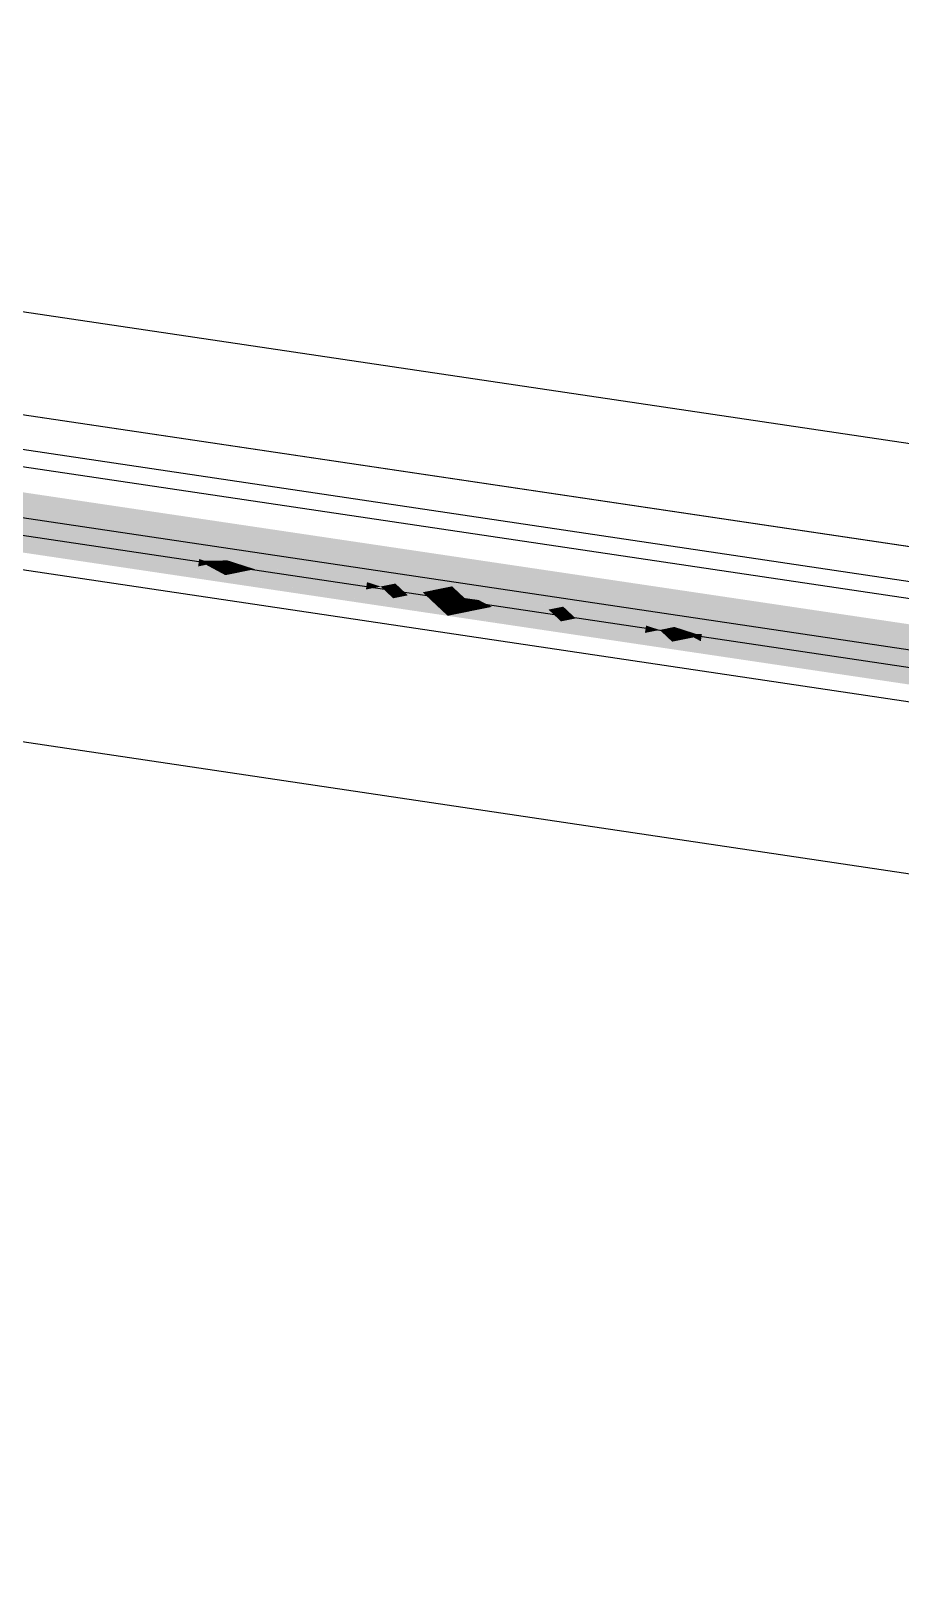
# Model space of a CAD drawing. Header units: millimetres. Extents: x 338 to 506, y 179 to 335.
# Drawn here: x 425.161 to 425.672, y 220.867 to 221.78 of the extents above; entities that cross this region are included whole.
import ezdxf

# ---------------------------------------------------------------- set-up
doc = ezdxf.new("R2010")
doc.units = ezdxf.units.MM
doc.linetypes.add('CENTER', pattern=[2, 1.25, -0.25, 0.25, -0.25])
doc.linetypes.add('DASHED2', pattern=[0.375, 0.25, -0.125])
for name, color, linetype in [('EJES_DE_COLUMNA', 255, 'DASHED2'), ('MUROS', 32, 'Continuous'), ('REJAS', 151, 'Continuous')]:
    doc.layers.add(name, color=color, linetype=linetype)

# ---------------------------------------------------------------- blocks, each defined once
blk = doc.blocks.new('*U972')
at = {"layer": 'REJAS', "color": 9, "linetype": 'Continuous', "extrusion": (0, 0, -1)}
for points in [[(-44.03915, 66.81864), (-44.0304, 66.55333), (-44.0304, 67.08394)], [(-44.0479, 66.55333), (-44.03915, 66.81864), (-44.0654, 67.08394)], [(-44.0479, 66.55333), (-44.0654, 67.08394), (-44.0654, 66.02272)], [(-44.04134, 66.75231), (-44.03696, 66.75231), (-44.03915, 66.81864)], [(-44.03696, 66.75231), (-44.04025, 66.71915), (-44.03478, 66.68598)], [(-44.03696, 66.75231), (-44.04134, 66.75231), (-44.04025, 66.71915)], [(-44.04025, 66.71915), (-44.04134, 66.75231), (-44.04353, 66.68598)], [(-44.04025, 66.71915), (-44.04189, 66.70257), (-44.03751, 66.70257)], [(-44.03751, 66.70257), (-44.04052, 66.69428), (-44.03478, 66.68598)], [(-44.03751, 66.70257), (-44.04189, 66.70257), (-44.04052, 66.69428)], [(-44.04052, 66.69428), (-44.04189, 66.70257), (-44.04353, 66.68598)], [(-44.03478, 66.68598), (-44.03765, 66.69013), (-44.03961, 66.68875)], [(-44.03961, 66.68875), (-44.03765, 66.69013), (-44.04052, 66.69428)], [(-44.04052, 66.69428), (-44.04202, 66.69013), (-44.03961, 66.68875)], [(-44.04202, 66.69013), (-44.04353, 66.68598), (-44.03961, 66.68875)], [(-44.04134, 66.61966), (-44.0304, 66.55333), (-44.03478, 66.68598)], [(-44.03915, 66.68598), (-44.03478, 66.68598), (-44.03961, 66.68875)], [(-44.03806, 66.65282), (-44.03478, 66.68598), (-44.04079, 66.6694)], [(-44.03628, 66.68184), (-44.03478, 66.68598), (-44.0387, 66.68322)], [(-44.03478, 66.68598), (-44.03915, 66.68598), (-44.0387, 66.68322)], [(-44.03778, 66.67769), (-44.03628, 66.68184), (-44.0387, 66.68322)], [(-44.0387, 66.68322), (-44.04066, 66.68184), (-44.03778, 66.67769)], [(-44.03778, 66.67769), (-44.04066, 66.68184), (-44.0407, 66.67769)], [(-44.04111, 66.6846), (-44.0387, 66.68322), (-44.03915, 66.68598)], [(-44.04111, 66.6846), (-44.04066, 66.68184), (-44.0387, 66.68322)], [(-44.04353, 66.68598), (-44.03915, 66.68598), (-44.03961, 66.68875)], [(-44.04353, 66.68598), (-44.04111, 66.6846), (-44.03915, 66.68598)], [(-44.04066, 66.68184), (-44.04353, 66.68598), (-44.0407, 66.67769)], [(-44.04111, 66.6846), (-44.04353, 66.68598), (-44.04066, 66.68184)], [(-44.04353, 66.68598), (-44.04216, 66.67769), (-44.0407, 66.67769)], [(-44.04079, 66.6694), (-44.04353, 66.68598), (-44.04243, 66.65282)], [(-44.04134, 66.61966), (-44.04353, 66.68598), (-44.0479, 66.55333)], [(-44.03929, 66.67355), (-44.03778, 66.67769), (-44.0407, 66.67769)], [(-44.04079, 66.6694), (-44.03929, 66.67355), (-44.0407, 66.67769)], [(-44.0407, 66.67769), (-44.04216, 66.67769), (-44.04079, 66.6694)], [(-44.03806, 66.65282), (-44.04079, 66.6694), (-44.04243, 66.65282)], [(-44.04134, 66.61966), (-44.03806, 66.65282), (-44.04243, 66.65282)], [(-44.04298, 66.60308), (-44.0386, 66.60308), (-44.04134, 66.61966)], [(-44.0386, 66.60308), (-44.04161, 66.59479), (-44.03587, 66.58649)], [(-44.0386, 66.60308), (-44.04298, 66.60308), (-44.04161, 66.59479)], [(-44.04161, 66.59479), (-44.04298, 66.60308), (-44.04462, 66.58649)], [(-44.03587, 66.58649), (-44.03874, 66.59064), (-44.0407, 66.58926)], [(-44.04025, 66.58649), (-44.03587, 66.58649), (-44.0407, 66.58926)], [(-44.0407, 66.58926), (-44.03874, 66.59064), (-44.04161, 66.59479)], [(-44.04462, 66.58649), (-44.04025, 66.58649), (-44.0407, 66.58926)], [(-44.04161, 66.59479), (-44.04312, 66.59064), (-44.0407, 66.58926)], [(-44.04312, 66.59064), (-44.04462, 66.58649), (-44.0407, 66.58926)], [(-44.04189, 66.56991), (-44.0304, 66.55333), (-44.03587, 66.58649)], [(-44.03587, 66.58649), (-44.03979, 66.58373), (-44.03737, 66.58235)], [(-44.03979, 66.58373), (-44.03587, 66.58649), (-44.04025, 66.58649)], [(-44.03737, 66.58235), (-44.03979, 66.58373), (-44.03888, 66.5782)], [(-44.03888, 66.5782), (-44.04462, 66.58649), (-44.04189, 66.56991)], [(-44.03888, 66.5782), (-44.03979, 66.58373), (-44.04175, 66.58235)], [(-44.04175, 66.58235), (-44.03979, 66.58373), (-44.04462, 66.58649)], [(-44.04462, 66.58649), (-44.03979, 66.58373), (-44.04025, 66.58649)], [(-44.04189, 66.56991), (-44.04462, 66.58649), (-44.0479, 66.55333)], [(-44.04189, 66.56991), (-44.04006, 66.55886), (-44.03614, 66.56162)], [(-44.04006, 66.55886), (-44.04189, 66.56991), (-44.04489, 66.56162)], [(-44.03614, 66.56162), (-44.04006, 66.55886), (-44.0304, 66.55333)], [(-44.0304, 66.55333), (-44.04006, 66.55886), (-44.03915, 66.55333)], [(-44.03696, 66.48701), (-44.0304, 66.55333), (-44.04243, 66.52017)], [(-44.03915, 66.55333), (-44.03824, 66.5478), (-44.0304, 66.55333)], [(-44.0304, 66.55333), (-44.03824, 66.5478), (-44.03341, 66.54504)], [(-44.03696, 66.48701), (-44.03478, 66.42068), (-44.0304, 66.55333)], [(-44.03915, 66.28803), (-44.0304, 66.02272), (-44.0304, 66.55333)], [(-44.04307, 66.55057), (-44.03824, 66.5478), (-44.03915, 66.55333)], [(-44.03915, 66.55333), (-44.04006, 66.55886), (-44.0479, 66.55333)], [(-44.0479, 66.55333), (-44.0654, 66.02272), (-44.03915, 66.28803)], [(-44.04307, 66.55057), (-44.03915, 66.55333), (-44.0479, 66.55333)], [(-44.0479, 66.55333), (-44.04006, 66.55886), (-44.04489, 66.56162)], [(-44.0479, 66.55333), (-44.04216, 66.54504), (-44.04307, 66.55057)], [(-44.0479, 66.55333), (-44.04225, 66.53675), (-44.04216, 66.54504)], [(-44.04517, 66.53675), (-44.04225, 66.53675), (-44.0479, 66.55333)], [(-44.04243, 66.52017), (-44.0479, 66.55333), (-44.04571, 66.48701)], [(-44.03824, 66.5478), (-44.03642, 66.53675), (-44.03341, 66.54504)], [(-44.03642, 66.53675), (-44.03824, 66.5478), (-44.04216, 66.54504)], [(-44.04225, 66.53675), (-44.03642, 66.53675), (-44.04216, 66.54504)], [(-44.04307, 66.55057), (-44.04216, 66.54504), (-44.03824, 66.5478)], [(-44.03642, 66.53675), (-44.04225, 66.53675), (-44.03943, 66.52846)], [(-44.03943, 66.52846), (-44.04225, 66.53675), (-44.04243, 66.52017)], [(-44.04243, 66.52017), (-44.04225, 66.53675), (-44.04517, 66.53675)], [(-44.0397, 66.50359), (-44.04243, 66.52017), (-44.04571, 66.48701)], [(-44.0397, 66.50359), (-44.04271, 66.4953), (-44.03696, 66.48701)], [(-44.03984, 66.49115), (-44.0418, 66.48977), (-44.03696, 66.48701)], [(-44.03696, 66.48701), (-44.0418, 66.48977), (-44.04134, 66.48701)], [(-44.04271, 66.4953), (-44.0418, 66.48977), (-44.03984, 66.49115)], [(-44.04134, 66.48701), (-44.0418, 66.48977), (-44.04571, 66.48701)], [(-44.0418, 66.48977), (-44.04271, 66.4953), (-44.04421, 66.49115)], [(-44.04571, 66.48701), (-44.0418, 66.48977), (-44.04421, 66.49115)], [(-44.04025, 66.45384), (-44.03478, 66.42068), (-44.03696, 66.48701)], [(-44.04025, 66.45384), (-44.03696, 66.48701), (-44.04298, 66.47042)], [(-44.04134, 66.48701), (-44.04088, 66.48424), (-44.03696, 66.48701)], [(-44.03696, 66.48701), (-44.04088, 66.48424), (-44.03847, 66.48286)], [(-44.04088, 66.48424), (-44.03997, 66.47871), (-44.03847, 66.48286)], [(-44.03997, 66.47871), (-44.04571, 66.48701), (-44.04298, 66.47042)], [(-44.03997, 66.47871), (-44.04088, 66.48424), (-44.04284, 66.48286)], [(-44.04353, 66.42068), (-44.04025, 66.45384), (-44.04571, 66.48701)], [(-44.04284, 66.48286), (-44.04088, 66.48424), (-44.04571, 66.48701)], [(-44.04571, 66.48701), (-44.04088, 66.48424), (-44.04134, 66.48701)], [(-44.04189, 66.43726), (-44.03751, 66.43726), (-44.04025, 66.45384)], [(-44.03751, 66.43726), (-44.04052, 66.42897), (-44.03478, 66.42068)], [(-44.03751, 66.43726), (-44.04189, 66.43726), (-44.04052, 66.42897)], [(-44.04052, 66.42897), (-44.04189, 66.43726), (-44.04353, 66.42068)], [(-44.03478, 66.42068), (-44.03765, 66.42482), (-44.03961, 66.42344)], [(-44.03961, 66.42344), (-44.03765, 66.42482), (-44.04052, 66.42897)], [(-44.04052, 66.42897), (-44.04202, 66.42482), (-44.03961, 66.42344)], [(-44.04202, 66.42482), (-44.04353, 66.42068), (-44.03961, 66.42344)], [(-44.03915, 66.42068), (-44.03478, 66.42068), (-44.03961, 66.42344)], [(-44.03628, 66.41653), (-44.03478, 66.42068), (-44.0387, 66.41791)], [(-44.03478, 66.42068), (-44.03915, 66.42068), (-44.0387, 66.41791)], [(-44.04079, 66.4041), (-44.03806, 66.38752), (-44.03478, 66.42068)], [(-44.04134, 66.35435), (-44.03915, 66.28803), (-44.03478, 66.42068)], [(-44.03778, 66.41239), (-44.03628, 66.41653), (-44.0387, 66.41791)], [(-44.0387, 66.41791), (-44.04066, 66.41653), (-44.03778, 66.41239)], [(-44.03778, 66.41239), (-44.04066, 66.41653), (-44.0407, 66.41239)], [(-44.04111, 66.4193), (-44.0387, 66.41791), (-44.03915, 66.42068)], [(-44.04111, 66.4193), (-44.04066, 66.41653), (-44.0387, 66.41791)], [(-44.04353, 66.42068), (-44.03915, 66.42068), (-44.03961, 66.42344)], [(-44.04353, 66.42068), (-44.04111, 66.4193), (-44.03915, 66.42068)], [(-44.04066, 66.41653), (-44.04353, 66.42068), (-44.0407, 66.41239)], [(-44.04111, 66.4193), (-44.04353, 66.42068), (-44.04066, 66.41653)], [(-44.04353, 66.42068), (-44.04216, 66.41239), (-44.0407, 66.41239)], [(-44.04079, 66.4041), (-44.04353, 66.42068), (-44.04243, 66.38752)], [(-44.03929, 66.40824), (-44.03778, 66.41239), (-44.0407, 66.41239)], [(-44.04079, 66.4041), (-44.03929, 66.40824), (-44.0407, 66.41239)], [(-44.0407, 66.41239), (-44.04216, 66.41239), (-44.04079, 66.4041)], [(-44.03806, 66.38752), (-44.04079, 66.4041), (-44.04243, 66.38752)], [(-44.04243, 66.38752), (-44.04134, 66.35435), (-44.03806, 66.38752)], [(-44.04243, 66.25486), (-44.03696, 66.2217), (-44.03915, 66.28803)]]:
    blk.add_solid(points, dxfattribs=at)
blk = doc.blocks.new('*U168')
at = {"layer": 'REJAS', "color": 18, "linetype": 'Continuous', "extrusion": (0, 0, -1)}
for points in [[(-2936.80505, 1967.42625), (-2936.7963, 1967.16095), (-2936.7963, 1967.69156)], [(-2936.8138, 1967.16095), (-2936.80505, 1967.42625), (-2936.8313, 1967.69156)], [(-2936.8138, 1967.16095), (-2936.8313, 1967.69156), (-2936.8313, 1966.63034)], [(-2936.80724, 1967.35993), (-2936.80068, 1967.2936), (-2936.80505, 1967.42625)], [(-2936.80833, 1967.32676), (-2936.80396, 1967.32676), (-2936.80724, 1967.35993)], [(-2936.80396, 1967.32676), (-2936.80669, 1967.31018), (-2936.80068, 1967.2936)], [(-2936.80396, 1967.32676), (-2936.80833, 1967.32676), (-2936.80669, 1967.31018)], [(-2936.80669, 1967.31018), (-2936.80833, 1967.32676), (-2936.80943, 1967.2936)], [(-2936.80519, 1967.30604), (-2936.80669, 1967.31018), (-2936.8066, 1967.30189)], [(-2936.80669, 1967.31018), (-2936.80806, 1967.30189), (-2936.8066, 1967.30189)], [(-2936.8046, 1967.29636), (-2936.80218, 1967.29775), (-2936.80368, 1967.30189)], [(-2936.80368, 1967.30189), (-2936.80519, 1967.30604), (-2936.8066, 1967.30189)], [(-2936.80368, 1967.30189), (-2936.80655, 1967.29775), (-2936.8046, 1967.29636)], [(-2936.8066, 1967.30189), (-2936.80655, 1967.29775), (-2936.80368, 1967.30189)], [(-2936.80943, 1967.2936), (-2936.80655, 1967.29775), (-2936.8066, 1967.30189)], [(-2936.80806, 1967.30189), (-2936.80943, 1967.2936), (-2936.8066, 1967.30189)], [(-2936.80724, 1967.22727), (-2936.7963, 1967.16095), (-2936.80068, 1967.2936)], [(-2936.80068, 1967.2936), (-2936.80218, 1967.29775), (-2936.8046, 1967.29636)], [(-2936.80505, 1967.2936), (-2936.80068, 1967.2936), (-2936.8046, 1967.29636)], [(-2936.80396, 1967.26044), (-2936.80068, 1967.2936), (-2936.80669, 1967.27702)], [(-2936.80218, 1967.28946), (-2936.80068, 1967.2936), (-2936.8046, 1967.29084)], [(-2936.80068, 1967.2936), (-2936.80505, 1967.2936), (-2936.8046, 1967.29084)], [(-2936.80701, 1967.29498), (-2936.8046, 1967.29636), (-2936.80655, 1967.29775)], [(-2936.80701, 1967.29498), (-2936.80505, 1967.2936), (-2936.8046, 1967.29636)], [(-2936.80701, 1967.29222), (-2936.8046, 1967.29084), (-2936.80505, 1967.2936)], [(-2936.80701, 1967.29222), (-2936.80655, 1967.28946), (-2936.8046, 1967.29084)], [(-2936.80701, 1967.29498), (-2936.80943, 1967.2936), (-2936.80505, 1967.2936)], [(-2936.80943, 1967.2936), (-2936.80701, 1967.29222), (-2936.80505, 1967.2936)], [(-2936.80943, 1967.2936), (-2936.80701, 1967.29498), (-2936.80655, 1967.29775)], [(-2936.80655, 1967.28946), (-2936.80943, 1967.2936), (-2936.8066, 1967.28531)], [(-2936.80701, 1967.29222), (-2936.80943, 1967.2936), (-2936.80655, 1967.28946)], [(-2936.80943, 1967.2936), (-2936.80806, 1967.28531), (-2936.8066, 1967.28531)], [(-2936.80669, 1967.27702), (-2936.80943, 1967.2936), (-2936.80833, 1967.26044)], [(-2936.80724, 1967.22727), (-2936.80943, 1967.2936), (-2936.8138, 1967.16095)], [(-2936.80368, 1967.28531), (-2936.80218, 1967.28946), (-2936.8046, 1967.29084)], [(-2936.8046, 1967.29084), (-2936.80655, 1967.28946), (-2936.80368, 1967.28531)], [(-2936.80368, 1967.28531), (-2936.80655, 1967.28946), (-2936.8066, 1967.28531)], [(-2936.80519, 1967.28116), (-2936.80368, 1967.28531), (-2936.8066, 1967.28531)], [(-2936.80669, 1967.27702), (-2936.80519, 1967.28116), (-2936.8066, 1967.28531)], [(-2936.8066, 1967.28531), (-2936.80806, 1967.28531), (-2936.80669, 1967.27702)], [(-2936.80396, 1967.26044), (-2936.80669, 1967.27702), (-2936.80833, 1967.26044)], [(-2936.80724, 1967.22727), (-2936.80396, 1967.26044), (-2936.80833, 1967.26044)], [(-2936.80888, 1967.21069), (-2936.8045, 1967.21069), (-2936.80724, 1967.22727)], [(-2936.8045, 1967.21069), (-2936.80751, 1967.2024), (-2936.80177, 1967.19411)], [(-2936.8045, 1967.21069), (-2936.80888, 1967.21069), (-2936.80751, 1967.2024)], [(-2936.80751, 1967.2024), (-2936.80888, 1967.21069), (-2936.81052, 1967.19411)], [(-2936.8066, 1967.19687), (-2936.80464, 1967.19826), (-2936.80751, 1967.2024)], [(-2936.80751, 1967.2024), (-2936.80902, 1967.19826), (-2936.8066, 1967.19687)], [(-2936.80779, 1967.17753), (-2936.7963, 1967.16095), (-2936.80177, 1967.19411)], [(-2936.80177, 1967.19411), (-2936.80464, 1967.19826), (-2936.8066, 1967.19687)], [(-2936.80614, 1967.19411), (-2936.80177, 1967.19411), (-2936.8066, 1967.19687)], [(-2936.80177, 1967.19411), (-2936.80569, 1967.19135), (-2936.80327, 1967.18997)], [(-2936.80569, 1967.19135), (-2936.80177, 1967.19411), (-2936.80614, 1967.19411)], [(-2936.80327, 1967.18997), (-2936.80569, 1967.19135), (-2936.80478, 1967.18582)], [(-2936.80478, 1967.18582), (-2936.81052, 1967.19411), (-2936.80779, 1967.17753)], [(-2936.80478, 1967.18582), (-2936.80569, 1967.19135), (-2936.80765, 1967.18997)], [(-2936.80765, 1967.18997), (-2936.80569, 1967.19135), (-2936.81052, 1967.19411)], [(-2936.81052, 1967.19411), (-2936.80569, 1967.19135), (-2936.80614, 1967.19411)], [(-2936.81052, 1967.19411), (-2936.80614, 1967.19411), (-2936.8066, 1967.19687)], [(-2936.80902, 1967.19826), (-2936.81052, 1967.19411), (-2936.8066, 1967.19687)], [(-2936.80779, 1967.17753), (-2936.81052, 1967.19411), (-2936.8138, 1967.16095)], [(-2936.80779, 1967.17753), (-2936.80596, 1967.16647), (-2936.80204, 1967.16924)], [(-2936.80596, 1967.16647), (-2936.80779, 1967.17753), (-2936.81079, 1967.16924)], [(-2936.80204, 1967.16924), (-2936.80596, 1967.16647), (-2936.7963, 1967.16095)], [(-2936.7963, 1967.16095), (-2936.80596, 1967.16647), (-2936.80505, 1967.16095)], [(-2936.80505, 1967.16095), (-2936.80596, 1967.16647), (-2936.8138, 1967.16095)], [(-2936.8138, 1967.16095), (-2936.80596, 1967.16647), (-2936.81079, 1967.16924)], [(-2936.80286, 1967.09462), (-2936.7963, 1967.16095), (-2936.80833, 1967.12778)], [(-2936.80505, 1967.16095), (-2936.80414, 1967.15542), (-2936.7963, 1967.16095)], [(-2936.7963, 1967.16095), (-2936.80414, 1967.15542), (-2936.79931, 1967.15266)], [(-2936.80286, 1967.09462), (-2936.80068, 1967.02829), (-2936.7963, 1967.16095)], [(-2936.80505, 1966.89564), (-2936.7963, 1966.63034), (-2936.7963, 1967.16095)], [(-2936.80414, 1967.15542), (-2936.80232, 1967.14437), (-2936.79931, 1967.15266)], [(-2936.80232, 1967.14437), (-2936.80414, 1967.15542), (-2936.80806, 1967.15266)], [(-2936.80897, 1967.15818), (-2936.80414, 1967.15542), (-2936.80505, 1967.16095)], [(-2936.80897, 1967.15818), (-2936.80806, 1967.15266), (-2936.80414, 1967.15542)], [(-2936.8138, 1967.16095), (-2936.8313, 1966.63034), (-2936.80505, 1966.89564)], [(-2936.80897, 1967.15818), (-2936.80505, 1967.16095), (-2936.8138, 1967.16095)], [(-2936.8138, 1967.16095), (-2936.80806, 1967.15266), (-2936.80897, 1967.15818)], [(-2936.8138, 1967.16095), (-2936.80815, 1967.14437), (-2936.80806, 1967.15266)], [(-2936.81107, 1967.14437), (-2936.80815, 1967.14437), (-2936.8138, 1967.16095)], [(-2936.80833, 1967.12778), (-2936.8138, 1967.16095), (-2936.81161, 1967.09462)], [(-2936.80815, 1967.14437), (-2936.80232, 1967.14437), (-2936.80806, 1967.15266)], [(-2936.80232, 1967.14437), (-2936.80815, 1967.14437), (-2936.80532, 1967.13608)], [(-2936.80532, 1967.13608), (-2936.80815, 1967.14437), (-2936.80833, 1967.12778)], [(-2936.80833, 1967.12778), (-2936.80815, 1967.14437), (-2936.81107, 1967.14437)], [(-2936.8056, 1967.1112), (-2936.80833, 1967.12778), (-2936.81161, 1967.09462)], [(-2936.8056, 1967.1112), (-2936.80861, 1967.10291), (-2936.80286, 1967.09462)], [(-2936.80861, 1967.10291), (-2936.80769, 1967.09738), (-2936.80573, 1967.09877)], [(-2936.80769, 1967.09738), (-2936.80861, 1967.10291), (-2936.81011, 1967.09877)], [(-2936.80614, 1967.06146), (-2936.80068, 1967.02829), (-2936.80286, 1967.09462)], [(-2936.80573, 1967.09877), (-2936.80769, 1967.09738), (-2936.80286, 1967.09462)], [(-2936.80286, 1967.09462), (-2936.80769, 1967.09738), (-2936.80724, 1967.09462)], [(-2936.80614, 1967.06146), (-2936.80286, 1967.09462), (-2936.80888, 1967.07804)], [(-2936.80724, 1967.09462), (-2936.80678, 1967.09186), (-2936.80286, 1967.09462)], [(-2936.80286, 1967.09462), (-2936.80678, 1967.09186), (-2936.80437, 1967.09048)], [(-2936.80678, 1967.09186), (-2936.80587, 1967.08633), (-2936.80437, 1967.09048)], [(-2936.80587, 1967.08633), (-2936.81161, 1967.09462), (-2936.80888, 1967.07804)], [(-2936.80587, 1967.08633), (-2936.80678, 1967.09186), (-2936.80874, 1967.09048)], [(-2936.80943, 1967.02829), (-2936.80614, 1967.06146), (-2936.81161, 1967.09462)], [(-2936.80874, 1967.09048), (-2936.80678, 1967.09186), (-2936.81161, 1967.09462)], [(-2936.81161, 1967.09462), (-2936.80678, 1967.09186), (-2936.80724, 1967.09462)], [(-2936.80724, 1967.09462), (-2936.80769, 1967.09738), (-2936.81161, 1967.09462)], [(-2936.81161, 1967.09462), (-2936.80769, 1967.09738), (-2936.81011, 1967.09877)], [(-2936.80779, 1967.04488), (-2936.80341, 1967.04488), (-2936.80614, 1967.06146)], [(-2936.80341, 1967.04488), (-2936.80642, 1967.03659), (-2936.80068, 1967.02829)], [(-2936.80341, 1967.04488), (-2936.80779, 1967.04488), (-2936.80642, 1967.03659)], [(-2936.80642, 1967.03659), (-2936.80779, 1967.04488), (-2936.80943, 1967.02829)], [(-2936.80551, 1967.03106), (-2936.80355, 1967.03244), (-2936.80642, 1967.03659)], [(-2936.80642, 1967.03659), (-2936.80792, 1967.03244), (-2936.80551, 1967.03106)], [(-2936.80068, 1967.02829), (-2936.80355, 1967.03244), (-2936.80551, 1967.03106)], [(-2936.80505, 1967.02829), (-2936.80068, 1967.02829), (-2936.80551, 1967.03106)], [(-2936.80355, 1967.02415), (-2936.80068, 1967.02829), (-2936.80551, 1967.02553)], [(-2936.80068, 1967.02829), (-2936.80505, 1967.02829), (-2936.80551, 1967.02553)], [(-2936.80642, 1967.02), (-2936.80341, 1967.01171), (-2936.80068, 1967.02829)], [(-2936.80614, 1966.99513), (-2936.80286, 1966.96197), (-2936.80068, 1967.02829)], [(-2936.80943, 1967.02829), (-2936.80505, 1967.02829), (-2936.80551, 1967.03106)], [(-2936.80505, 1967.02829), (-2936.80943, 1967.02829), (-2936.80551, 1967.02553)], [(-2936.80792, 1967.03244), (-2936.80943, 1967.02829), (-2936.80551, 1967.03106)], [(-2936.80943, 1967.02829), (-2936.80792, 1967.02415), (-2936.80551, 1967.02553)], [(-2936.80614, 1966.99513), (-2936.80943, 1967.02829), (-2936.80724, 1966.96197)], [(-2936.80642, 1967.02), (-2936.80943, 1967.02829), (-2936.80779, 1967.01171)], [(-2936.80341, 1967.01171), (-2936.80642, 1967.02), (-2936.80779, 1967.01171)], [(-2936.80642, 1967.02), (-2936.80355, 1967.02415), (-2936.80551, 1967.02553)], [(-2936.80551, 1967.02553), (-2936.80792, 1967.02415), (-2936.80642, 1967.02)], [(-2936.80779, 1967.01171), (-2936.80614, 1966.99513), (-2936.80341, 1967.01171)], [(-2936.80286, 1966.96197), (-2936.80614, 1966.99513), (-2936.80724, 1966.96197)], [(-2936.80724, 1966.96197), (-2936.80505, 1966.89564), (-2936.80286, 1966.96197)], [(-2936.80833, 1966.86248), (-2936.80286, 1966.82932), (-2936.80505, 1966.89564)]]:
    blk.add_solid(points, dxfattribs=at)
blk = doc.blocks.new('V5')
at = {"layer": 'REJAS', "color": 18}
for p, q in [((2936.7863, 1968.00556, -0.00167), (2936.7863, 1965.31534)), ((2936.8763, 1965.31534), (2936.8763, 1968.00556, -0.00167)), ((2936.8063, 1967.97034), (2936.8063, 1965.34034)), ((2936.8163, 1965.34034), (2936.8163, 1967.97034)), ((2936.8463, 1967.97034), (2936.8463, 1965.34034)), ((2936.8563, 1967.97034), (2936.8563, 1965.34034))]:
    blk.add_line(p, q, dxfattribs=at)
at = {"layer": 'REJAS', "color": 18, "linetype": 'Continuous'}
blk.add_blockref('*U168', (0, 0), dxfattribs=at)
blk = doc.blocks.new('EJES_ESTRUCTURALES')
at = {"layer": 'EJES_DE_COLUMNA', "color": 9, "linetype": 'CENTER'}
blk.add_line((675.14128, 131.2663), (675.14128, 199.7363), dxfattribs=at)
blk = doc.blocks.new('A$C7152A42C')
at = {"color": 32}
blk.add_line((44.1704, 67.39795, -0.00167), (44.1704, 64.70772), dxfattribs=at)
at = {"layer": 'REJAS', "color": 152}
for p, q in [((44.0204, 67.39795, -0.00167), (44.0204, 64.70772)), ((44.1104, 64.70772), (44.1104, 67.39795, -0.00167))]:
    blk.add_line(p, q, dxfattribs=at)
at = {"layer": 'REJAS', "color": 9}
for p, q in [((44.0404, 67.36272), (44.0404, 64.73272)), ((44.0504, 64.73272), (44.0504, 67.36272)), ((44.0804, 67.36272), (44.0804, 64.73272)), ((44.0904, 67.36272), (44.0904, 64.73272))]:
    blk.add_line(p, q, dxfattribs=at)
at = {"color": 32}
blk.add_blockref('V5', (-2892.7659, -1900.60762), dxfattribs=at)
at = {"layer": 'EJES_DE_COLUMNA'}
blk.add_blockref('EJES_ESTRUCTURALES', (-631.22088, -95.28525), dxfattribs=at)
at = {"layer": 'REJAS', "color": 9, "linetype": 'Continuous'}
blk.add_blockref('*U972', (0, 0), dxfattribs=at)

msp = doc.modelspace()

# ---------------------------------------------------------------- block references
at = {"layer": 'MUROS', "color": 32, "rotation": 81.53046525965426}
msp.add_blockref('A$C7152A42C', (484.74824, 168.08442), dxfattribs=at)

doc.saveas('drawing.dxf')
